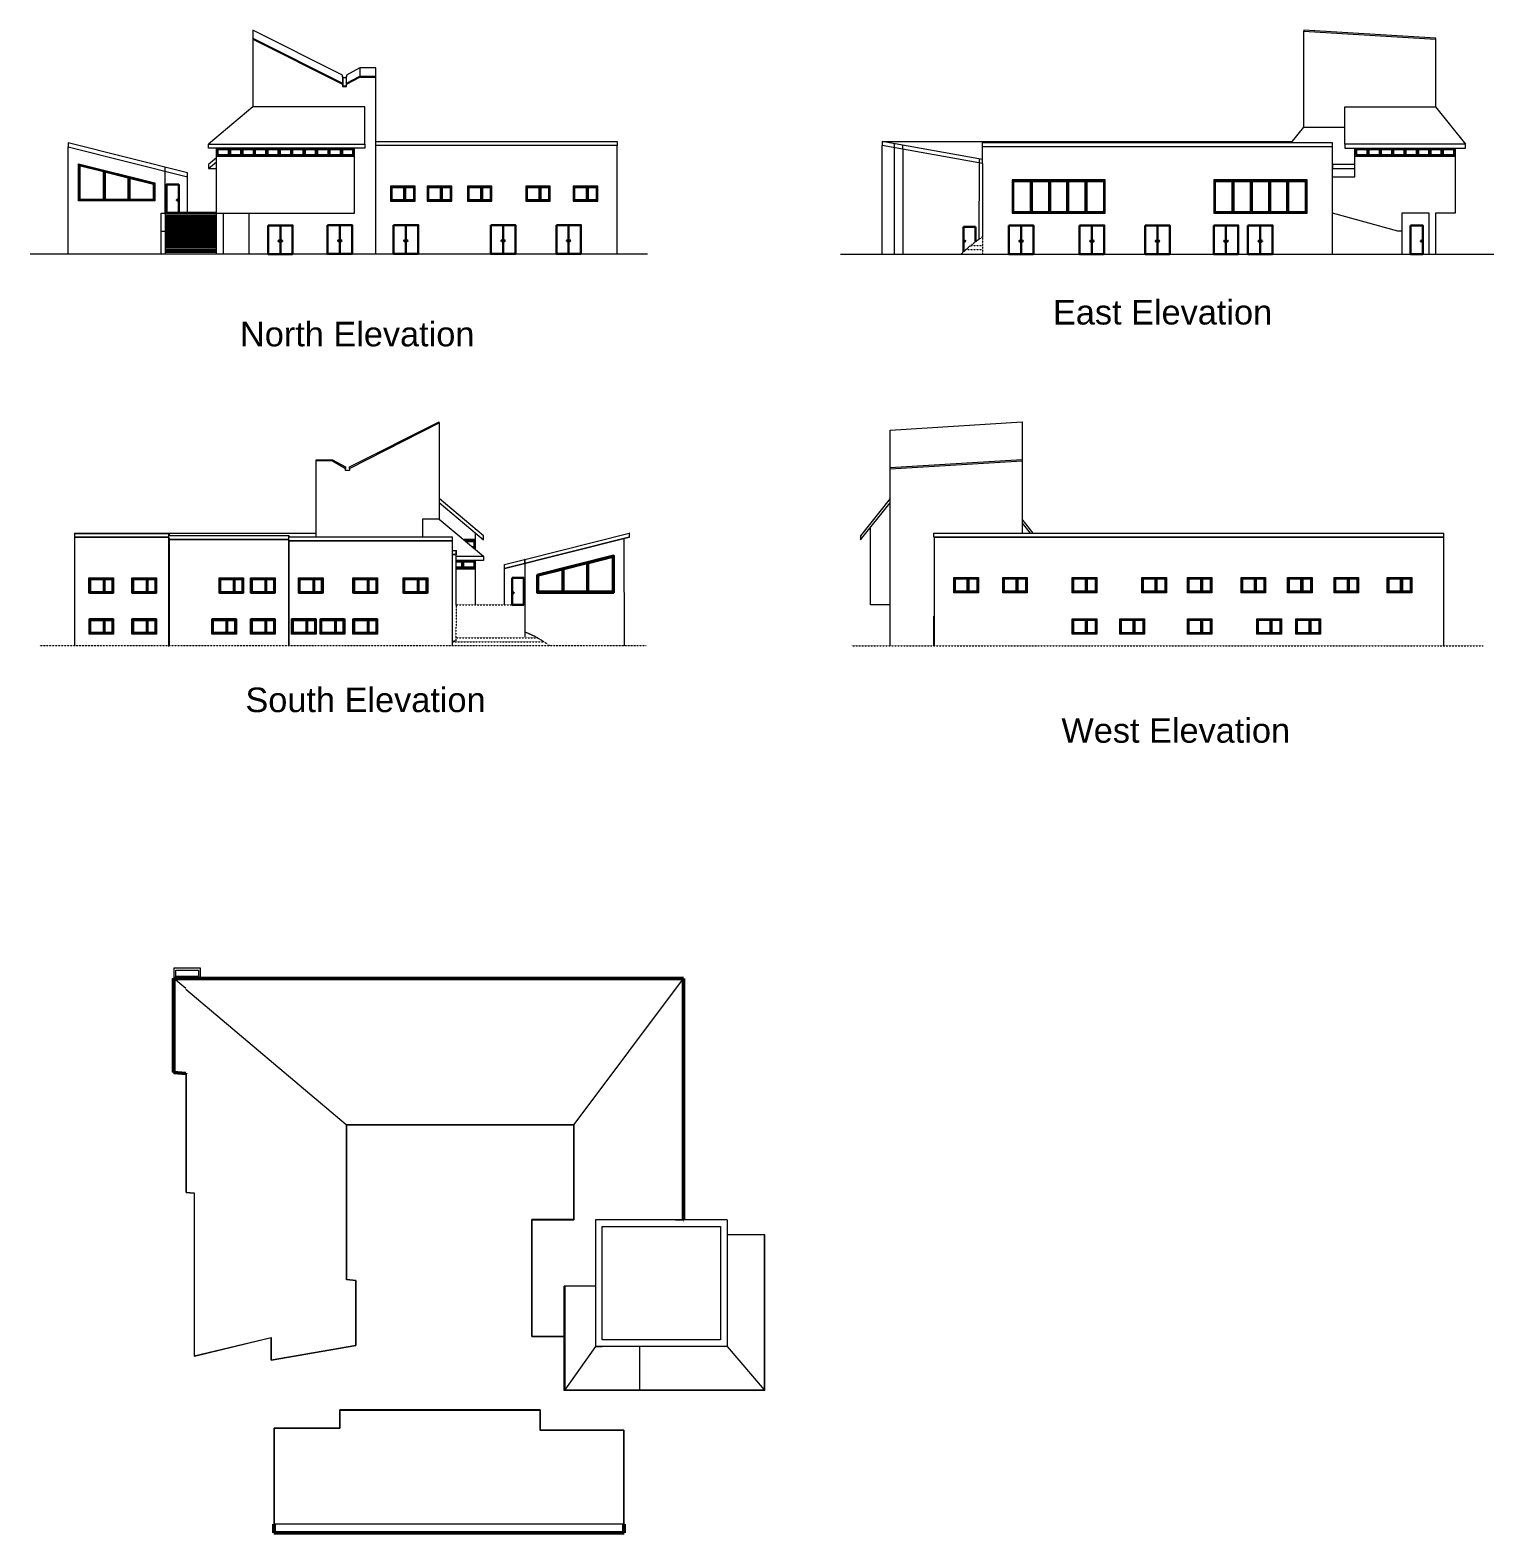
# Model space of a CAD drawing. Header units: inches. Extents: x -2970 to 4733, y -3513 to 2636.
# Drawn here: x 439 to 4733, y -3508 to 902 of the extents above; entities that cross this region are included whole.
import ezdxf

# ---------------------------------------------------------------- set-up
doc = ezdxf.new("R2010")
doc.units = ezdxf.units.IN
doc.header["$MEASUREMENT"] = 0
doc.linetypes.add('Dash 1_16_', pattern=[0.125, 0.0625, -0.0625])
for name, color, linetype, lineweight in [('A-DOOR', 31, 'Continuous', 30), ('A-DOOR-FRAM', 31, 'Continuous', 13), ('A-FLOR', 140, 'Continuous', 30), ('A-GLAZ', 151, 'Continuous', 30), ('A-ROOF', 132, 'Continuous', 13), ('A-ROOF-MCUT', 132, 'Continuous', 50), ('A-ROOF-OTLN', 132, 'Continuous', 9), ('A-WALL', 113, 'Continuous', 13), ('C-TOPO', 7, 'Dash 1_16_', 9)]:
    doc.layers.add(name, color=color, linetype=linetype, lineweight=lineweight)
doc.styles.add('Arial', font='Arial.ttf')

# ---------------------------------------------------------------- blocks, each defined once
blk = doc.blocks.new('Chimney - Chimney-126275-Level 3')
at = {"layer": 'A-WALL', "color": 8, "lineweight": 20}
for p, q in [((-784.2, -743), (-814.2, -743)), ((-814.2, -743), (-814.2, -821)), ((-808.2, -749), (-790.2, -749)), ((-808.2, -815), (-808.2, -749)), ((-790.2, -749), (-790.2, -815)), ((-784.2, -821), (-784.2, -743)), ((-814.2, -821), (-784.2, -821)), ((-790.2, -815), (-808.2, -815))]:
    blk.add_line(p, q, dxfattribs=at)
blk = doc.blocks.new('TowerPlan')
at = {"layer": 'A-ROOF'}
for p, q in [((-1505, 1689.7), (-1539.9, 1719.2)), ((-1505, 1688.4), (-1034.6, 1290.7)), ((-46, 1719.2), (-366.5, 1290.7)), ((-46, 1011.1), (-46, 1719.2)), ((-1539.9, 1444.3), (-1503.9, 1441.1)), ((-1503.9, 1441.1), (-1503.9, 1092.4)), ((-1034.6, 1290.7), (-366.5, 1290.7)), ((-1033.1, 835.5), (-1033.1, 1289.9)), ((-366.5, 1290.7), (-366.5, 1011.1)), ((-1503.9, 1092.4), (-1479.9, 1090.3)), ((-1479.9, 1090.3), (-1479.9, 612.3)), ((-367.3, 1011.1), (-489.5, 1011.1)), ((-489.5, 1011.1), (-489.5, 669.6)), ((-69, 1011.1), (-46, 1011.1)), ((193.7, 967.1), (83, 967.1)), ((191.8, 967.1), (191.8, 512.1)), ((-1006.1, 832.5), (-1033.1, 835.5)), ((-1006.1, 643), (-1006.1, 832.5)), ((-303.5, 816.1), (-395.4, 816.1)), ((-393.5, 816.1), (-393.5, 512.1)), ((-1479.9, 612.3), (-1254.9, 666.3)), ((-1254.9, 665.5), (-1254.9, 600.5)), ((-489.5, 669.6), (-395.4, 669.6)), ((-1254.9, 600.5), (-1006.1, 643)), ((-303.5, 639.6), (-393.5, 512.1)), ((-174.5, 639.6), (-174.5, 512.1)), ((83, 639.6), (191.8, 512.1)), ((-393.5, 512.1), (191.8, 512.1)), ((-466, 453), (-1053.5, 453)), ((-1053.5, 453), (-1053.5, 399.8)), ((-466, 394), (-466, 453)), ((-1053.5, 399), (-1245.8, 399)), ((-1245.8, 399), (-1245.8, 118.7)), ((-219.7, 393.3), (-466, 393.3)), ((-219.7, 118.7), (-219.7, 393.3)), ((-219.7, 118.7), (-1245.8, 118.7))]:
    blk.add_line(p, q, dxfattribs=at)
at = {"layer": 'A-ROOF-MCUT'}
for p, q in [((-1539.9, 1444.3), (-1539.9, 1719.9)), ((-45.2, 1719.2), (-1539.9, 1719.9)), ((-1540.6, 1719.2), (-1540.6, 1444.3)), ((-1540.6, 1719.2), (-45.2, 1718.4)), ((-45.2, 1011.1), (-45.2, 1719.2)), ((-1540.6, 1444.3), (-1539.9, 1444.3)), ((-1539.9, 1444.3), (-1540, 1443.6)), ((-1540, 1443.6), (-1505.1, 1440.5)), ((-1505.1, 1440.5), (-1505, 1441.3)), ((-46, 1011.1), (-45.2, 1011.1)), ((-1245.8, 118.7), (-1246.6, 118.7)), ((-1246.6, 118.7), (-1246.6, 93.2)), ((-219, 93.2), (-1246.6, 93.2)), ((-1245.8, 92.5), (-1245.8, 118.7)), ((-1245.8, 92.5), (-219.7, 92.5)), ((-219, 118.7), (-219.7, 118.7)), ((-219.7, 118.7), (-219.7, 92.5)), ((-219, 93.2), (-219, 118.7))]:
    blk.add_line(p, q, dxfattribs=at)
at = {"layer": 'A-ROOF-OTLN'}
for p, q in [((-1505.1, 1440.5), (-1504, 1440.4)), ((-1504.6, 1440.5), (-1504.6, 1092.4)), ((-1503.9, 1441.1), (-1504, 1440.4)), ((-1034.6, 1289.9), (-366.5, 1289.9)), ((-1032.3, 835.5), (-1032.3, 1289.9)), ((-367.3, 1290.7), (-367.3, 1011.1)), ((-1503.9, 1092.4), (-1504.6, 1092.4)), ((-1504, 1091.6), (-1503.9, 1092.4)), ((-1504, 1091.6), (-1480, 1089.5)), ((-1480.6, 1089.6), (-1480.6, 612.3)), ((-1479.9, 1090.3), (-1480, 1089.5)), ((-490.3, 1011.1), (-366.5, 1011.1)), ((-490.3, 1011.1), (-490.3, 669.6)), ((-367.3, 1011.8), (-489.5, 1011.8)), ((-489.5, 668.8), (-489.5, 1011.8)), ((192.5, 967.1), (192.5, 511.4)), ((193.7, 510.2), (193.7, 967.1)), ((-1033.1, 835.5), (-1033, 836.3)), ((-1032.3, 835.5), (-1033.1, 835.5)), ((-1006, 833.3), (-1032.3, 836.2)), ((-1006, 833.3), (-1006.1, 832.5)), ((-1006.1, 832.5), (-1005.3, 832.5)), ((-1005.3, 643), (-1005.3, 832.5)), ((-395.4, 510.2), (-395.4, 816.1)), ((-394.3, 816.1), (-394.3, 511.4)), ((-1479.7, 611.6), (-1254.7, 665.6)), ((-1255.6, 665.4), (-1255.6, 600.5)), ((-1254.9, 666.3), (-1254.7, 665.6)), ((-489.5, 669.6), (-490.3, 669.6)), ((-489.5, 668.8), (-395.4, 668.8)), ((-1254.7, 599.7), (-1005.9, 642.3)), ((-1006.1, 643), (-1005.9, 642.3)), ((-1005.3, 643), (-1006.1, 643)), ((-1479.9, 612.3), (-1480.6, 612.3)), ((-1479.7, 611.6), (-1479.9, 612.3)), ((-1254.9, 600.5), (-1255.6, 600.5)), ((-1254.7, 599.7), (-1254.9, 600.5)), ((193.7, 510.2), (-395.4, 510.2)), ((-394.3, 511.4), (192.5, 511.4)), ((-1054.3, 453), (-1054.3, 399.8)), ((-1054.3, 453), (-465.3, 453)), ((-1053.5, 399), (-1053.5, 453.8)), ((-466, 453.8), (-1053.5, 453.8)), ((-466, 453.8), (-466, 393.3)), ((-465.3, 394), (-465.3, 453)), ((-1246.6, 399), (-1246.6, 118.7)), ((-1246.6, 399), (-1245.8, 399)), ((-1245.8, 399), (-1245.8, 399.8)), ((-1053.5, 399.8), (-1245.8, 399.8)), ((-219.7, 394), (-466, 394)), ((-219.7, 394), (-219.7, 393.3)), ((-219.7, 393.3), (-219, 393.3)), ((-219, 118.7), (-219, 393.3))]:
    blk.add_line(p, q, dxfattribs=at)
at = {"layer": 'A-WALL'}
for p, q in [((-303.5, 1011.1), (-303.5, 639.6)), ((83, 1011.1), (-303.5, 1011.1)), ((-284, 991.6), (63.5, 991.6)), ((-284, 659.1), (-284, 991.6)), ((63.5, 991.6), (63.5, 659.1)), ((83, 1011.1), (83, 639.6)), ((-303.5, 639.6), (-284, 639.6)), ((83, 639.6), (-303.5, 639.6)), ((63.5, 659.1), (-284, 659.1))]:
    blk.add_line(p, q, dxfattribs=at)
at = {"layer": 'A-WALL', "rotation": 270}
blk.add_blockref('Chimney - Chimney-126275-Level 3', (-718.9, 935), dxfattribs=at)
blk = doc.blocks.new('Golden Proportion - Wood 6_w-135343-South')
at = {"layer": 'A-GLAZ', "color": 8}
for p, q in [((-741.2, 55.2), (-741.2, 13.2)), ((-741.2, 55.2), (-671.7, 55.2)), ((-739.2, 15.2), (-739.2, 53.2)), ((-739.2, 53.2), (-698.9, 53.2)), ((-698.9, 53.2), (-698.9, 15.2)), ((-696.9, 15.2), (-696.9, 53.2)), ((-696.9, 53.2), (-673.7, 53.2)), ((-673.7, 53.2), (-673.7, 15.2)), ((-671.7, 13.2), (-671.7, 55.2)), ((-741.2, 13.2), (-671.7, 13.2)), ((-698.9, 15.2), (-739.2, 15.2)), ((-673.7, 15.2), (-696.9, 15.2))]:
    blk.add_line(p, q, dxfattribs=at)
blk = doc.blocks.new('Double-Glass 1 - 72_ x 84_-106700-West')
at = {"layer": 'A-DOOR-FRAM', "color": 8}
for p in [(-673.9, 0), (-672.9, 87)]:
    blk.add_line(p, (-673.9, 87), dxfattribs=at)
blk = doc.blocks.new('Elevations')
at = {"layer": 'A-DOOR'}
for p, q in [((857.3, 1814.5), (857.3, 1730.4)), ((1031.8, 1815.1), (1031.8, 1731.1)), ((1225.5, 1815.1), (1225.5, 1731.1)), ((1511, 1815.1), (1511, 1731.1)), ((1702.7, 1815.1), (1702.7, 1731.1)), ((2895.6, 1810.4), (2860.6, 1810.4)), ((2860.6, 1810.4), (2860.6, 1736.6)), ((2895.6, 1765.8), (2895.6, 1810.4)), ((3030, 1730.4), (3030, 1814.5)), ((3237.6, 1730.4), (3237.6, 1814.5)), ((3429.8, 1730.4), (3429.8, 1814.5)), ((3630.7, 1730.4), (3630.7, 1814.5)), ((3731.2, 1730.4), (3731.2, 1814.5))]:
    blk.add_line(p, q, dxfattribs=at)
for points in [[(523.1, 1851.4), (559.2, 1851.4), (559.2, 1934.3), (523.1, 1934.3)], [(821.4, 1814.5), (893.2, 1814.5), (893.2, 1730.4), (821.4, 1730.4)], [(995.9, 1815.1), (1067.8, 1815.1), (1067.8, 1731.1), (995.9, 1731.1)], [(1189.6, 1815.1), (1261.5, 1815.1), (1261.5, 1731.1), (1189.6, 1731.1)], [(1475, 1815.1), (1546.9, 1815.1), (1546.9, 1731.1), (1475, 1731.1)], [(1666.8, 1815.1), (1738.7, 1815.1), (1738.7, 1731.1), (1666.8, 1731.1)], [(2993.9, 1814.5), (3066.1, 1814.5), (3066.1, 1730.4), (2993.9, 1730.4)], [(3201.5, 1814.5), (3273.6, 1814.5), (3273.6, 1730.4), (3201.5, 1730.4)], [(3393.7, 1814.5), (3465.8, 1814.5), (3465.8, 1730.4), (3393.7, 1730.4)], [(3594.7, 1814.5), (3666.8, 1814.5), (3666.8, 1730.4), (3594.7, 1730.4)], [(3695.2, 1814.5), (3767.3, 1814.5), (3767.3, 1730.4), (3695.2, 1730.4)], [(4171.8, 1814.5), (4207.6, 1814.5), (4207.6, 1730.4), (4171.8, 1730.4)], [(1537.2, 780.1), (1571.1, 780.1), (1571.1, 701.6), (1537.2, 701.6)]]:
    blk.add_lwpolyline(points, close=True, dxfattribs=at)
for centre, radius in [((555.1, 1888.5), 1.49), ((853.1, 1768.6), 1.49), ((861.2, 1768.6), 1.49), ((1027.6, 1769.2), 1.49), ((1035.8, 1769.2), 1.49), ((1221.4, 1769.2), 1.49), ((1229.5, 1769.2), 1.49), ((1506.8, 1769.2), 1.49), ((1514.9, 1769.2), 1.49), ((1698.6, 1769.2), 1.49), ((1706.7, 1769.2), 1.49), ((2865.3, 1768.4), 1.28), ((3025.9, 1768.2), 1.51), ((3034.1, 1768.2), 1.51), ((3233.5, 1768.2), 1.51), ((3241.6, 1768.2), 1.51), ((3425.7, 1768.2), 1.51), ((3433.8, 1768.2), 1.51), ((3626.7, 1768.2), 1.51), ((3634.8, 1768.2), 1.51), ((3727.2, 1768.2), 1.51), ((3735.3, 1768.2), 1.51), ((4203.7, 1768.2), 1.51), ((1541, 736.4), 1.28)]:
    blk.add_circle(centre, radius, dxfattribs=at)
at = {"layer": 'A-FLOR'}
for p, q in [((519.9, 1851.4), (669.9, 1851.4)), ((519.9, 1843.7), (669.9, 1843.7)), ((519.9, 1837.1), (669.9, 1837.1)), ((519.9, 1830.5), (669.9, 1830.5)), ((519.9, 1823.8), (669.9, 1823.8)), ((519.9, 1817.2), (669.9, 1817.2)), ((519.9, 1810.6), (669.9, 1810.6)), ((519.9, 1804), (669.9, 1804)), ((519.9, 1797.4), (669.9, 1797.4)), ((519.9, 1790.8), (669.9, 1790.8)), ((519.9, 1784.2), (669.9, 1784.2)), ((519.9, 1777.5), (669.9, 1777.5)), ((519.9, 1770.9), (669.9, 1770.9)), ((519.9, 1764.3), (669.9, 1764.3)), ((519.9, 1757.7), (669.9, 1757.7)), ((519.9, 1751.1), (669.9, 1751.1)), ((519.9, 1743.5), (669.9, 1743.5)), ((519.9, 1736.9), (669.9, 1736.9))]:
    blk.add_line(p, q, dxfattribs=at)
at = {"layer": 'A-GLAZ'}
for p, q in [((1396.1, 891.5), (1430.1, 891.5)), ((1426.6, 888), (1400, 888)), ((1426.6, 870.8), (1426.6, 888)), ((1428.1, 891.5), (1428.1, 867.3)), ((1420.7, 870.8), (1426.6, 870.8)), ((1424.7, 867.3), (1430.1, 867.3)), ((1372.9, 828.1), (1390.2, 828.1)), ((1390.2, 810.6), (1373.1, 810.6)), ((1373.1, 807.4), (1430.1, 807.4)), ((1390.2, 828.1), (1390.2, 810.6))]:
    blk.add_line(p, q, dxfattribs=at)
for points in [[(673.3, 2020.3), (706.4, 2020.3), (706.4, 2037.8), (673.3, 2037.8)], [(709.8, 2020.3), (742.8, 2020.3), (742.8, 2037.8), (709.8, 2037.8)], [(746.3, 2020.3), (779.3, 2020.3), (779.3, 2037.8), (746.3, 2037.8)], [(782.7, 2020.3), (815.8, 2020.3), (815.8, 2037.8), (782.7, 2037.8)], [(819.2, 2020.3), (852.3, 2020.3), (852.3, 2037.8), (819.2, 2037.8)], [(855.7, 2020.3), (888.8, 2020.3), (888.8, 2037.8), (855.7, 2037.8)], [(892.2, 2020.3), (925.2, 2020.3), (925.2, 2037.8), (892.2, 2037.8)], [(928.7, 2020.3), (961.7, 2020.3), (961.7, 2037.8), (928.7, 2037.8)], [(965.1, 2020.3), (998.2, 2020.3), (998.2, 2037.8), (965.1, 2037.8)], [(1001.6, 2020.3), (1034.7, 2020.3), (1034.7, 2037.8), (1001.6, 2037.8)], [(1038.1, 2020.3), (1071.2, 2020.3), (1071.2, 2037.8), (1038.1, 2037.8)], [(4012.4, 2020.3), (4045.5, 2020.3), (4045.5, 2037.8), (4012.4, 2037.8)], [(4048.7, 2020.3), (4081.7, 2020.3), (4081.7, 2037.8), (4048.7, 2037.8)], [(4084.9, 2020.3), (4118, 2020.3), (4118, 2037.8), (4084.9, 2037.8)], [(4121.4, 2020.3), (4154.5, 2020.3), (4154.5, 2037.8), (4121.4, 2037.8)], [(4157.7, 2020.3), (4190.7, 2020.3), (4190.7, 2037.8), (4157.7, 2037.8)], [(4193.9, 2020.3), (4227, 2020.3), (4227, 2037.8), (4193.9, 2037.8)], [(4230.2, 2020.3), (4263.3, 2020.3), (4263.3, 2037.8), (4230.2, 2037.8)], [(4266.5, 2020.3), (4299.5, 2020.3), (4299.5, 2037.8), (4266.5, 2037.8)], [(268, 1889.3), (339.4, 1889.3), (339.4, 1973.4), (268, 1991.3)], [(342.4, 1889.3), (412.2, 1889.3), (412.2, 1955.3), (342.4, 1972.7)], [(415.2, 1889.3), (486.6, 1889.3), (486.6, 1936.5), (415.2, 1954.4)], [(3006.5, 1853.5), (3058.4, 1853.5), (3058.4, 1944.6), (3006.5, 1944.6)], [(3061.4, 1853.5), (3111.7, 1853.5), (3111.7, 1944.6), (3061.4, 1944.6)], [(3114.7, 1853.5), (3165.3, 1853.5), (3165.3, 1944.6), (3114.7, 1944.6)], [(3168.2, 1853.5), (3218.6, 1853.5), (3218.6, 1944.6), (3168.2, 1944.6)], [(3221.6, 1853.5), (3273.4, 1853.5), (3273.4, 1944.6), (3221.6, 1944.6)], [(3598.3, 1853.5), (3650.2, 1853.5), (3650.2, 1944.6), (3598.3, 1944.6)], [(3653.1, 1853.5), (3703.5, 1853.5), (3703.5, 1944.6), (3653.1, 1944.6)], [(3706.5, 1853.5), (3757, 1853.5), (3757, 1944.6), (3706.5, 1944.6)], [(3760, 1853.5), (3810.4, 1853.5), (3810.4, 1944.6), (3760, 1944.6)], [(3813.4, 1853.5), (3865.2, 1853.5), (3865.2, 1944.6), (3813.4, 1944.6)], [(1183.4, 1888.1), (1220.5, 1888.1), (1220.5, 1926.7), (1183.4, 1926.7)], [(1223.5, 1888.1), (1249.5, 1888.1), (1249.5, 1926.7), (1223.5, 1926.7)], [(1290.9, 1888.1), (1328, 1888.1), (1328, 1926.7), (1290.9, 1926.7)], [(1331, 1888.1), (1357, 1888.1), (1357, 1926.7), (1331, 1926.7)], [(1408.9, 1888.1), (1446, 1888.1), (1446, 1926.7), (1408.9, 1926.7)], [(1449, 1888.1), (1475, 1888.1), (1475, 1926.7), (1449, 1926.7)], [(1580, 1888.1), (1617.1, 1888.1), (1617.1, 1926.7), (1580, 1926.7)], [(1620.1, 1888.1), (1646.1, 1888.1), (1646.1, 1926.7), (1620.1, 1926.7)], [(1718.8, 1888.1), (1756, 1888.1), (1756, 1926.7), (1718.8, 1926.7)], [(1759, 1888.1), (1785, 1888.1), (1785, 1926.7), (1759, 1926.7)], [(1610.3, 789.3), (1610.3, 736.8), (1835, 736.8), (1835, 845.4)], [(1760.5, 739.8), (1832, 739.8), (1832, 841.5), (1760.5, 823.6)], [(1393.6, 810.6), (1426.6, 810.6), (1426.6, 828.1), (1393.6, 828.1)], [(1613.3, 786.9), (1613.3, 739.8), (1684.8, 739.8), (1684.8, 804.6)], [(1687.8, 739.8), (1757.5, 739.8), (1757.5, 823), (1687.8, 805.5)], [(2835.6, 778.2), (2872.7, 778.2), (2872.7, 739.8), (2835.6, 739.8)], [(2875.7, 778.2), (2901.7, 778.2), (2901.7, 739.8), (2875.7, 739.8)], [(2978.8, 778.2), (3015.9, 778.2), (3015.9, 739.8), (2978.8, 739.8)], [(3018.9, 778.2), (3044.9, 778.2), (3044.9, 739.8), (3018.9, 739.8)], [(3182.7, 778.2), (3219.8, 778.2), (3219.8, 739.8), (3182.7, 739.8)], [(3222.8, 778.2), (3248.8, 778.2), (3248.8, 739.8), (3222.8, 739.8)], [(3386.9, 778.2), (3424, 778.2), (3424, 739.8), (3386.9, 739.8)], [(3427, 778.2), (3453, 778.2), (3453, 739.8), (3427, 739.8)], [(3520.4, 778.2), (3557.5, 778.2), (3557.5, 739.8), (3520.4, 739.8)], [(3560.5, 778.2), (3586.5, 778.2), (3586.5, 739.8), (3560.5, 739.8)], [(3677.8, 778.2), (3715, 778.2), (3715, 739.8), (3677.8, 739.8)], [(3718, 778.2), (3744, 778.2), (3744, 739.8), (3718, 739.8)], [(3814.6, 778.2), (3851.7, 778.2), (3851.7, 739.8), (3814.6, 739.8)], [(3854.7, 778.2), (3880.7, 778.2), (3880.7, 739.8), (3854.7, 739.8)], [(3950.7, 778.2), (3987.8, 778.2), (3987.8, 739.8), (3950.7, 739.8)], [(3990.8, 778.2), (4016.8, 778.2), (4016.8, 739.8), (3990.8, 739.8)], [(4106.9, 778.2), (4144, 778.2), (4144, 739.8), (4106.9, 739.8)], [(4147, 778.2), (4173, 778.2), (4173, 739.8), (4147, 739.8)], [(3182.7, 656.8), (3219.8, 656.8), (3219.8, 618.4), (3182.7, 618.4)], [(3222.8, 656.8), (3248.8, 656.8), (3248.8, 618.4), (3222.8, 618.4)], [(3322.2, 656.8), (3359.3, 656.8), (3359.3, 618.4), (3322.2, 618.4)], [(3362.3, 656.8), (3388.4, 656.8), (3388.4, 618.4), (3362.3, 618.4)], [(3520.4, 656.8), (3557.5, 656.8), (3557.5, 618.4), (3520.4, 618.4)], [(3560.5, 656.8), (3586.5, 656.8), (3586.5, 618.4), (3560.5, 618.4)], [(3724.4, 656.8), (3761.5, 656.8), (3761.5, 618.4), (3724.4, 618.4)], [(3764.5, 656.8), (3790.5, 656.8), (3790.5, 618.4), (3764.5, 618.4)], [(3838.5, 656.8), (3875.6, 656.8), (3875.6, 618.4), (3838.5, 618.4)], [(3878.6, 656.8), (3904.6, 656.8), (3904.6, 618.4), (3878.6, 618.4)]]:
    blk.add_lwpolyline(points, close=True, dxfattribs=at)
at = {"layer": 'A-ROOF'}
for p, q in [((1039.8, 2255.6), (776.6, 2387.5)), ((776.6, 2387.5), (776.6, 2360.6)), ((3859.2, 2387.5), (3859, 2384.5)), ((4245.8, 2363.6), (3859.2, 2387.5)), ((776.6, 2363.6), (1039.8, 2231.5)), ((4245.6, 2360.6), (4245.8, 2363.6)), ((1039.8, 2252.6), (1039.8, 2255.6)), ((1040.4, 2247.1), (1039.8, 2252.6)), ((1039.8, 2252.6), (1039.8, 2222.1)), ((1051.5, 2252.6), (1050.7, 2247.1)), ((1089.9, 2276.5), (1051.5, 2255.6)), ((1051.5, 2255.6), (1051.5, 2252.6)), ((1051.5, 2228.5), (1051.5, 2252.6)), ((1051.5, 2231.5), (1089.9, 2252.4)), ((1137.5, 2276.5), (1089.9, 2276.5)), ((1089.9, 2276.5), (1089.9, 2249.4)), ((1089.9, 2252.4), (1137.5, 2252.4)), ((1137.5, 2249.4), (1137.5, 2276.5)), ((1040.7, 2223), (1039.8, 2228.5)), ((1039.8, 2222.1), (1051.5, 2222.1)), ((1050.7, 2247.1), (1040.4, 2247.1)), ((1040.4, 2247.1), (1040.7, 2223)), ((1050.6, 2223), (1040.7, 2223)), ((1050.7, 2247.1), (1050.5, 2223)), ((1051.5, 2228.5), (1050.6, 2223)), ((1051.5, 2222.1), (1051.5, 2228.5)), ((776.6, 2162.4), (646.8, 2053.2)), ((1104.9, 2162.4), (776.6, 2162.4)), ((1104.9, 2053.2), (1104.9, 2162.4)), ((3979.1, 2053.2), (3979.1, 2162.4)), ((3979.1, 2162.4), (4245.6, 2162.4)), ((4245.6, 2162.4), (4333, 2053.2)), ((3822.3, 2056.6), (3859, 2102.5)), ((3859, 2102.5), (3979.1, 2102.5)), ((2916.5, 2008.2), (2622.5, 2060.4)), ((2622.5, 2060.4), (2622.5, 2048.5)), ((2622.5, 2060.4), (2916.5, 2060.4)), ((2658.4, 2042.1), (2658.4, 2054)), ((2682.5, 2037.8), (2682.5, 2049.8)), ((2916.5, 2008.2), (2916.5, 2060.4)), ((2916.5, 2060.4), (3825.4, 2060.4)), ((3822.3, 2056.6), (2916.5, 2056.6)), ((3942.9, 2056.6), (3822.3, 2056.6)), ((3942.9, 2044.6), (3942.9, 2056.6)), ((519.9, 1973.4), (519.9, 1985.3)), ((669.9, 2012.4), (646.8, 1993)), ((646.8, 1981.1), (669.9, 2000.5)), ((646.8, 1993), (646.8, 1981.1)), ((2907.5, 1997.7), (2907.5, 2009.8)), ((2916.5, 1996.2), (2916.5, 2008.2)), ((646.8, 1981.1), (669.9, 1981.1)), ((1934.3, 1730.4), (123.3, 1730.4)), ((2499.9, 1730.4), (4416.6, 1730.4)), ((2645.7, 1214), (3032.5, 1237.9)), ((3032.3, 1127), (2645.7, 1102.9)), ((2646, 1099.9), (3032.5, 1124)), ((2645.8, 1012.7), (2558.5, 903.4)), ((2558.5, 891.5), (2645.8, 1000.7)), ((3065.7, 911.1), (3032.5, 952.7)), ((3032.5, 940.7), (3056.1, 911.1)), ((253.6, 899.8), (253.6, 580.6)), ((254.4, 911.1), (255.7, 910.8)), ((529.3, 910.8), (529.3, 578.5)), ((2558.5, 903.4), (2558.5, 891.5))]:
    blk.add_line(p, q, dxfattribs=at)
for points in [[(585.4, 1957), (585.4, 1968.9), (234.9, 2056.6), (234.9, 2044.6)], [(1104.9, 2041), (646.8, 2041), (646.8, 2053.2), (1104.9, 2053.2)], [(1845.6, 2048.5), (1137.5, 2048.5), (1137.5, 2060.4), (1845.6, 2060.4)], [(3979.1, 2041), (4333, 2041), (4333, 2053.2), (3979.1, 2053.2)], [(3942.9, 1981.1), (4009, 1981.1), (4009, 1993), (3942.9, 1993)]]:
    blk.add_lwpolyline(points, close=True, dxfattribs=at)
blk.add_lwpolyline([(3942.9, 2044.6), (2916.5, 2044.6)], dxfattribs=at)
at = {"layer": 'A-ROOF-OTLN'}
for p, q in [((1060.1, 1106.1), (1323.4, 1237.9)), ((1323.4, 1234.9), (1323.4, 1237.9)), ((962.5, 1123.6), (962.5, 1127)), ((962.5, 1127), (1010, 1127)), ((1010, 1127), (1010.2, 1123.6)), ((1010, 1127), (1048.4, 1106.1)), ((1048.4, 1106.1), (1048.4, 1101.4)), ((1060.2, 1101.4), (1060.1, 1106.1)), ((1453.1, 903.4), (1323.4, 1012.8)), ((1323.4, 1000.9), (1453.1, 891.5)), ((1323.4, 952.7), (1273.9, 952.7)), ((1273.9, 952.7), (1273.9, 900.2)), ((1323.4, 952.7), (1453.1, 843.5)), ((253.6, 911.1), (253.6, 899.8)), ((253.6, 911.1), (962.5, 911.1)), ((253.6, 899.8), (254.4, 899.8)), ((254.4, 910.8), (530, 910.8)), ((529.3, 899.6), (254.4, 899.6)), ((529.3, 899.4), (530, 899.4)), ((532.4, 893), (529.3, 899.4)), ((530, 899.4), (530, 910.8)), ((530, 910.8), (533.2, 904.4)), ((533.2, 893), (530, 899.4)), ((533.2, 893), (532.4, 893)), ((533.1, 904.4), (881.9, 904.4)), ((881.2, 893.2), (533.1, 893.2)), ((533.2, 893.2), (533.2, 893)), ((881.2, 893), (881.9, 893)), ((883.3, 888.7), (881.2, 893)), ((881.9, 893), (881.9, 904.4)), ((881.9, 904.4), (884, 900.2)), ((884, 888.7), (881.9, 893)), ((884, 888.7), (883.3, 888.7)), ((884, 900.2), (1362, 900.2)), ((1361.3, 888.9), (884, 888.9)), ((884, 888.9), (884, 888.7)), ((1361.3, 888.7), (1362, 888.7)), ((1361.3, 888.2), (1362, 888.7)), ((1362, 888.7), (1362, 900.2)), ((1453.1, 891.5), (1453.1, 903.4)), ((1880.3, 899.4), (1514.5, 807.9)), ((1574.5, 834.5), (1880.3, 911)), ((1881.1, 911), (1880.3, 911)), ((1880.3, 899.7), (1881.1, 899.7)), ((1881.1, 899.7), (1881.1, 911)), ((2774.2, 899.8), (2774.2, 911.1)), ((2774.2, 911.1), (4268.9, 911.1)), ((4268.9, 899.8), (2774.2, 899.8)), ((4269.6, 910.8), (4268.9, 910.8)), ((4268.9, 899.4), (4268.9, 899.6)), ((4268.9, 899.6), (4269.6, 899.6)), ((4268.9, 899.4), (4268.9, 899.4)), ((4268.9, 899.4), (4268.9, 899.4)), ((4269.6, 899.6), (4269.6, 910.8)), ((1361.3, 860.2), (1373.8, 860.2)), ((1373.1, 849), (1361.3, 849)), ((1372.9, 843.5), (1453.1, 843.5)), ((1373.1, 848.8), (1373.8, 848.8)), ((1373.1, 848), (1373.8, 848.8)), ((1373.8, 848.8), (1373.8, 860.2)), ((1453.1, 843.5), (1453.1, 831.3)), ((1453.1, 831.3), (1372.9, 831.3)), ((1514.5, 819.5), (1573.8, 834.3)), ((1573.8, 834.5), (1573.8, 823.3)), ((1574.5, 834.5), (1573.8, 834.5)), ((1573.8, 823.3), (1574.5, 823.3))]:
    blk.add_line(p, q, dxfattribs=at)
at = {"layer": 'A-WALL'}
for p, q in [((3859, 2102.5), (3859, 2384.5)), ((3859, 2384.5), (4245.6, 2360.6)), ((776.6, 2360.6), (776.6, 2162.4)), ((776.6, 2360.6), (1039.8, 2228.5)), ((4245.6, 2360.6), (4245.6, 2162.4)), ((1051.5, 2228.5), (1089.9, 2249.4)), ((1089.9, 2249.4), (1137.5, 2249.4)), ((1137.5, 1730.4), (1137.5, 2249.4)), ((234.9, 1730.4), (234.9, 2044.6)), ((669.9, 1730.4), (669.9, 2041)), ((1074.8, 1850.3), (1074.8, 2041)), ((1845.6, 1730.4), (1845.6, 2048.5)), ((2622.5, 1730.4), (2622.5, 2048.5)), ((2916.5, 1996.2), (2622.5, 2048.5)), ((2658.4, 1730.4), (2658.4, 2042.1)), ((2682.5, 2037.8), (2682.5, 1730.4)), ((3942.9, 1730.4), (3942.9, 2044.6)), ((4009, 1957.2), (4009, 2041)), ((4303, 2041), (4303, 1850.3)), ((669.9, 2017.1), (1074.8, 2017.1)), ((2907.3, 1774.3), (2907.5, 1997.7)), ((2916.5, 1996.2), (2916.5, 1780.5)), ((4009, 2017.1), (4303, 2017.1)), ((519.9, 1850.3), (519.9, 1973.4)), ((585.4, 1851.4), (585.4, 1957)), ((3942.9, 1957.2), (4009, 1957.2)), ((507.8, 1797), (507.8, 1850.3)), ((507.8, 1850.3), (519.9, 1850.3)), ((519.9, 1850.3), (519.9, 1797)), ((669.9, 1850.3), (1074.8, 1850.3)), ((689.3, 1850.3), (689.3, 1730.4)), ((766.1, 1730.4), (766.1, 1850.3)), ((4135.1, 1797), (3942.9, 1850.3)), ((4226.2, 1850.3), (4146.8, 1850.3)), ((4146.8, 1850.3), (4146.8, 1730.4)), ((4226.2, 1730.4), (4226.2, 1850.3)), ((4303, 1850.3), (4245.6, 1850.3)), ((4245.6, 1850.3), (4245.6, 1730.4)), ((507.8, 1730.4), (507.8, 1797)), ((507.8, 1797), (519.9, 1797)), ((519.9, 1797), (519.9, 1730.4)), ((4146.8, 1797), (4135.1, 1797)), ((1060.2, 1101.4), (1323.4, 1234.9)), ((1323.4, 1234.9), (1323.4, 952.7)), ((3032.5, 1237.9), (3032.5, 911.1)), ((2646, 580.6), (2645.7, 1214)), ((962.5, 900.2), (962.5, 1123.6)), ((1010.2, 1123.6), (962.5, 1123.6)), ((1010.2, 1123.6), (1048.4, 1101.4)), ((1048.4, 1094.9), (1048.4, 1101.4)), ((1060.2, 1094.9), (1048.4, 1094.9)), ((1060.2, 1101.4), (1060.2, 1094.9)), ((2588.6, 700.7), (2588.6, 929.1)), ((529.3, 898.6), (254.4, 898.6)), ((532.4, 892.2), (529.3, 898.6)), ((532.4, 580.6), (532.4, 893)), ((881.2, 892.2), (532.4, 892.2)), ((881.2, 904.4), (881.2, 580.6)), ((883.3, 888), (881.2, 892.2)), ((883.3, 580.6), (883.3, 888.7)), ((1361.3, 888), (883.3, 888)), ((1361.3, 900.2), (1361.3, 580.6)), ((1430.1, 862.7), (1430.1, 910.7)), ((1880.3, 898.6), (1514.5, 807.1)), ((1865, 894.8), (1865.3, 580.6)), ((4268.9, 898.6), (2775, 898.6)), ((2775, 898.6), (2775, 580.6)), ((4268.9, 911.1), (4268.9, 580.6)), ((1373.1, 848), (1361.3, 848)), ((1373.1, 700.6), (1373.1, 860.2)), ((1430.1, 700.7), (1430.1, 831.3)), ((1514.5, 701.6), (1514.5, 819.5)), ((1574.5, 834.5), (1574.5, 607.2)), ((295.9, 735.4), (295.9, 779.9)), ((295.9, 779.9), (367.9, 779.9)), ((367.9, 779.9), (367.9, 735.4)), ((421.9, 735.4), (421.9, 779.9)), ((421.9, 779.9), (493.9, 779.9)), ((493.9, 779.9), (493.9, 735.4)), ((677.6, 735.4), (677.6, 779.9)), ((677.6, 779.9), (749.6, 779.9)), ((749.6, 779.9), (749.6, 735.4)), ((770, 735.4), (770, 779.9)), ((770, 779.9), (842, 779.9)), ((842, 779.9), (842, 735.4)), ((910.6, 735.4), (910.6, 779.9)), ((910.6, 779.9), (982.6, 779.9)), ((982.6, 779.9), (982.6, 735.4)), ((1070.2, 735.4), (1070.2, 779.9)), ((1070.2, 779.9), (1142.2, 779.9)), ((1142.2, 779.9), (1142.2, 735.4)), ((1217.4, 735.4), (1217.4, 779.9)), ((1217.4, 779.9), (1289.4, 779.9)), ((1289.4, 779.9), (1289.4, 735.4)), ((367.9, 735.4), (295.9, 735.4)), ((493.9, 735.4), (421.9, 735.4)), ((749.6, 735.4), (677.6, 735.4)), ((842, 735.4), (770, 735.4)), ((982.6, 735.4), (910.6, 735.4)), ((1142.2, 735.4), (1070.2, 735.4)), ((1289.4, 735.4), (1217.4, 735.4)), ((2646, 700.7), (2588.6, 700.7)), ((296.1, 615.4), (296.1, 659.9)), ((296.1, 659.9), (368.1, 659.9)), ((368.1, 659.9), (368.1, 615.4)), ((422.1, 615.4), (422.1, 659.9)), ((422.1, 659.9), (494.1, 659.9)), ((494.1, 659.9), (494.1, 615.4)), ((656.2, 615.4), (656.2, 659.9)), ((656.2, 659.9), (728.2, 659.9)), ((728.2, 659.9), (728.2, 615.4)), ((770.2, 615.4), (770.2, 659.9)), ((770.2, 659.9), (842.2, 659.9)), ((842.2, 659.9), (842.2, 615.4)), ((890.2, 615.4), (890.2, 659.9)), ((890.2, 659.9), (962.2, 659.9)), ((962.2, 659.9), (962.2, 615.4)), ((974.2, 615.4), (974.2, 659.9)), ((974.2, 659.9), (1046.2, 659.9)), ((1046.2, 659.9), (1046.2, 615.4)), ((1070.2, 615.4), (1070.2, 659.9)), ((1070.2, 659.9), (1142.2, 659.9)), ((1142.2, 659.9), (1142.2, 615.4)), ((368.1, 615.4), (296.1, 615.4)), ((494.1, 615.4), (422.1, 615.4)), ((728.2, 615.4), (656.2, 615.4)), ((842.2, 615.4), (770.2, 615.4)), ((962.2, 615.4), (890.2, 615.4)), ((1046.2, 615.4), (974.2, 615.4)), ((1142.2, 615.4), (1070.2, 615.4))]:
    blk.add_line(p, q, dxfattribs=at)
for points in [[(489.6, 1886.3), (265, 1886.3), (265, 1995.1), (489.6, 1938.8)], [(3003.5, 1850.3), (3276.6, 1850.3), (3276.6, 1947.6), (3003.5, 1947.6)], [(3595.3, 1850.3), (3868.4, 1850.3), (3868.4, 1947.6), (3595.3, 1947.6)], [(1180.4, 1885.1), (1252.5, 1885.1), (1252.5, 1929.7), (1180.4, 1929.7)], [(1287.9, 1885.1), (1360, 1885.1), (1360, 1929.7), (1287.9, 1929.7)], [(1405.9, 1885.1), (1478, 1885.1), (1478, 1929.7), (1405.9, 1929.7)], [(1577, 1885.1), (1649.1, 1885.1), (1649.1, 1929.7), (1577, 1929.7)], [(1715.9, 1885.1), (1788, 1885.1), (1788, 1929.7), (1715.9, 1929.7)], [(2832.6, 781.2), (2904.7, 781.2), (2904.7, 736.8), (2832.6, 736.8)], [(2975.8, 781.2), (3047.9, 781.2), (3047.9, 736.8), (2975.8, 736.8)], [(3179.7, 781.2), (3251.8, 781.2), (3251.8, 736.8), (3179.7, 736.8)], [(3383.9, 781.2), (3456, 781.2), (3456, 736.8), (3383.9, 736.8)], [(3517.4, 781.2), (3589.5, 781.2), (3589.5, 736.8), (3517.4, 736.8)], [(3674.9, 781.2), (3747, 781.2), (3747, 736.8), (3674.9, 736.8)], [(3811.6, 781.2), (3883.7, 781.2), (3883.7, 736.8), (3811.6, 736.8)], [(3947.7, 781.2), (4019.8, 781.2), (4019.8, 736.8), (3947.7, 736.8)], [(4103.9, 781.2), (4176, 781.2), (4176, 736.8), (4103.9, 736.8)], [(3179.7, 659.8), (3251.8, 659.8), (3251.8, 615.4), (3179.7, 615.4)], [(3319.2, 659.8), (3391.3, 659.8), (3391.3, 615.4), (3319.2, 615.4)], [(3517.4, 659.8), (3589.5, 659.8), (3589.5, 615.4), (3517.4, 615.4)], [(3721.4, 659.8), (3793.5, 659.8), (3793.5, 615.4), (3721.4, 615.4)], [(3835.5, 659.8), (3907.6, 659.8), (3907.6, 615.4), (3835.5, 615.4)]]:
    blk.add_lwpolyline(points, close=True, dxfattribs=at)
at = {"layer": 'C-TOPO'}
for p, q in [((2894, 1764.5), (2873.8, 1748.3)), ((2907.3, 1774.3), (2894, 1764.5)), ((2916.5, 1780.5), (2907.3, 1774.3)), ((2916.5, 1780.5), (2916.5, 1730.4)), ((2858.7, 1734.9), (2854, 1730.6)), ((2873.8, 1748.3), (2858.7, 1734.9)), ((2916.1, 1742.3), (2867.1, 1742.3)), ((2916.3, 1754.3), (2881.3, 1754.3)), ((1373.1, 700.6), (1372, 595.6)), ((1372.9, 700.7), (1574.5, 700.7)), ((1574.3, 622.2), (1602.4, 609.9)), ((1929.7, 580.6), (151.9, 580.6)), ((1372, 595.6), (1361.2, 592.6)), ((1361.2, 592.6), (1631, 592.6)), ((1372.9, 604.7), (1611.8, 604.7)), ((1602.4, 609.9), (1616.6, 601.7)), ((1616.6, 601.7), (1626.2, 595.7)), ((1626.2, 595.7), (1640.8, 586)), ((1640.8, 586), (1648.4, 580.6)), ((2532.5, 580.6), (4385.5, 580.6))]:
    blk.add_line(p, q, dxfattribs=at)
at = {"layer": 'A-DOOR'}
blk.add_blockref('Double-Glass 1 - 72_ x 84_-106700-West', (3447.9, 580.6), dxfattribs=at)
at = {"layer": 'A-GLAZ'}
for p in [(1038.3, 723.4), (1164.3, 723.4), (1420, 723.4), (1512.4, 723.4), (1653, 723.4), (1812.6, 723.4), (1959.8, 723.4), (1038.6, 603.4), (1164.6, 603.4), (1398.6, 603.4), (1512.6, 603.4), (1632.6, 603.4), (1716.6, 603.4), (1812.6, 603.4)]:
    blk.add_blockref('Golden Proportion - Wood 6_w-135343-South', p, dxfattribs=at)
at = {"style": 'Arial'}
for s, p in [('East Elevation', (3123.2, 1523.6)), ('North Elevation', (738.9, 1459.5)), ('South Elevation', (754.8, 386.4)), ('West Elevation', (3148, 296.6))]:
    blk.add_text(s, height=72, dxfattribs=at).set_placement(p)

msp = doc.modelspace()

# ---------------------------------------------------------------- block references
for name, p in [('Elevations', (316, -1485.6)), ('TowerPlan', (2400.8, -3600))]:
    msp.add_blockref(name, p)

doc.saveas('drawing.dxf')
